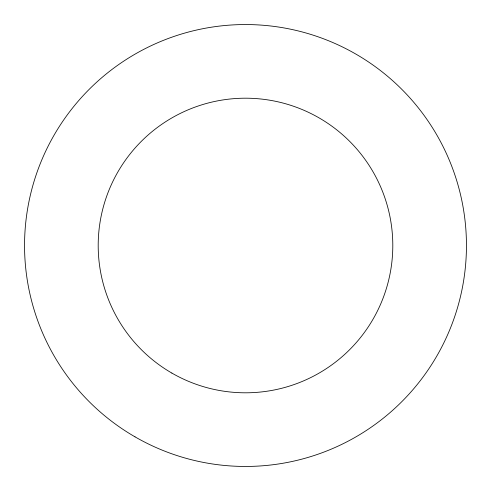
<?xml version="1.0" encoding="UTF-8"?>
<svg xmlns="http://www.w3.org/2000/svg" width="491" height="491" viewBox="0 0 491 491"><rect width="100%" height="100%" fill="white"/><g stroke="black" fill="none" stroke-linecap="round" stroke-linejoin="round"><path stroke-width="0.74" d="M171.85 373.068A147.3 147.3 0 0 0 392.8 245.5A147.3 147.3 0 0 0 171.85 117.932A147.3 147.3 0 0 0 171.85 373.068M135.025 436.849A220.95 220.95 0 0 0 466.45 245.5A220.95 220.95 0 0 0 135.025 54.151A220.95 220.95 0 0 0 135.025 436.849"/></g></svg>
